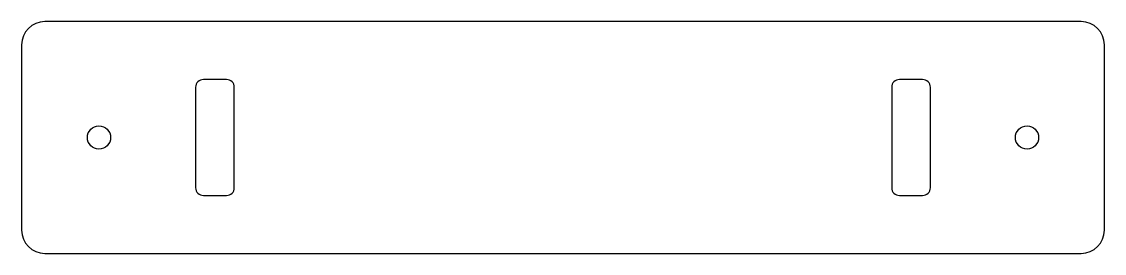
# Model space of a CAD drawing. Header units: millimetres. Extents: x -70 to 70, y -15 to 15.
import ezdxf

# ---------------------------------------------------------------- set-up
doc = ezdxf.new("R2010")
doc.units = ezdxf.units.MM

msp = doc.modelspace()

# ---------------------------------------------------------------- linework, layer by layer
at = {"color": 7, "linetype": 'Continuous', "lineweight": 25}
for p, q in [((67, 15), (-67, 15)), ((-70, 12), (-70, -12)), ((70, -12), (70, 12)), ((-43.5, 7.5), (-46.5, 7.5)), ((46.5, 7.5), (43.5, 7.5)), ((-47.5, 6.5), (-47.5, -6.5)), ((-42.5, -6.5), (-42.5, 6.5)), ((42.5, 6.5), (42.5, -6.5)), ((47.5, -6.5), (47.5, 6.5)), ((-46.5, -7.5), (-43.5, -7.5)), ((43.5, -7.5), (46.5, -7.5)), ((-67, -15), (67, -15))]:
    msp.add_line(p, q, dxfattribs=at)
for centre in [(-60, 0), (60, 0)]:
    msp.add_circle(centre, 1.5, dxfattribs=at)
for centre, radius, start, end in [((-67, 12), 3, 90, 180), ((67, 12), 3, 0, 90), ((-46.5, 6.5), 1, 90, 180), ((-43.5, 6.5), 1, 0, 90), ((43.5, 6.5), 1, 90, 180), ((46.5, 6.5), 1, 0, 90), ((-46.5, -6.5), 1, 180, 270), ((-43.5, -6.5), 1, 270, 0), ((43.5, -6.5), 1, 180, 270), ((46.5, -6.5), 1, 270, 0), ((-67, -12), 3, 180, 270), ((67, -12), 3, 270, 0)]:
    msp.add_arc(centre, radius, start, end, dxfattribs=at)

doc.saveas('drawing.dxf')
